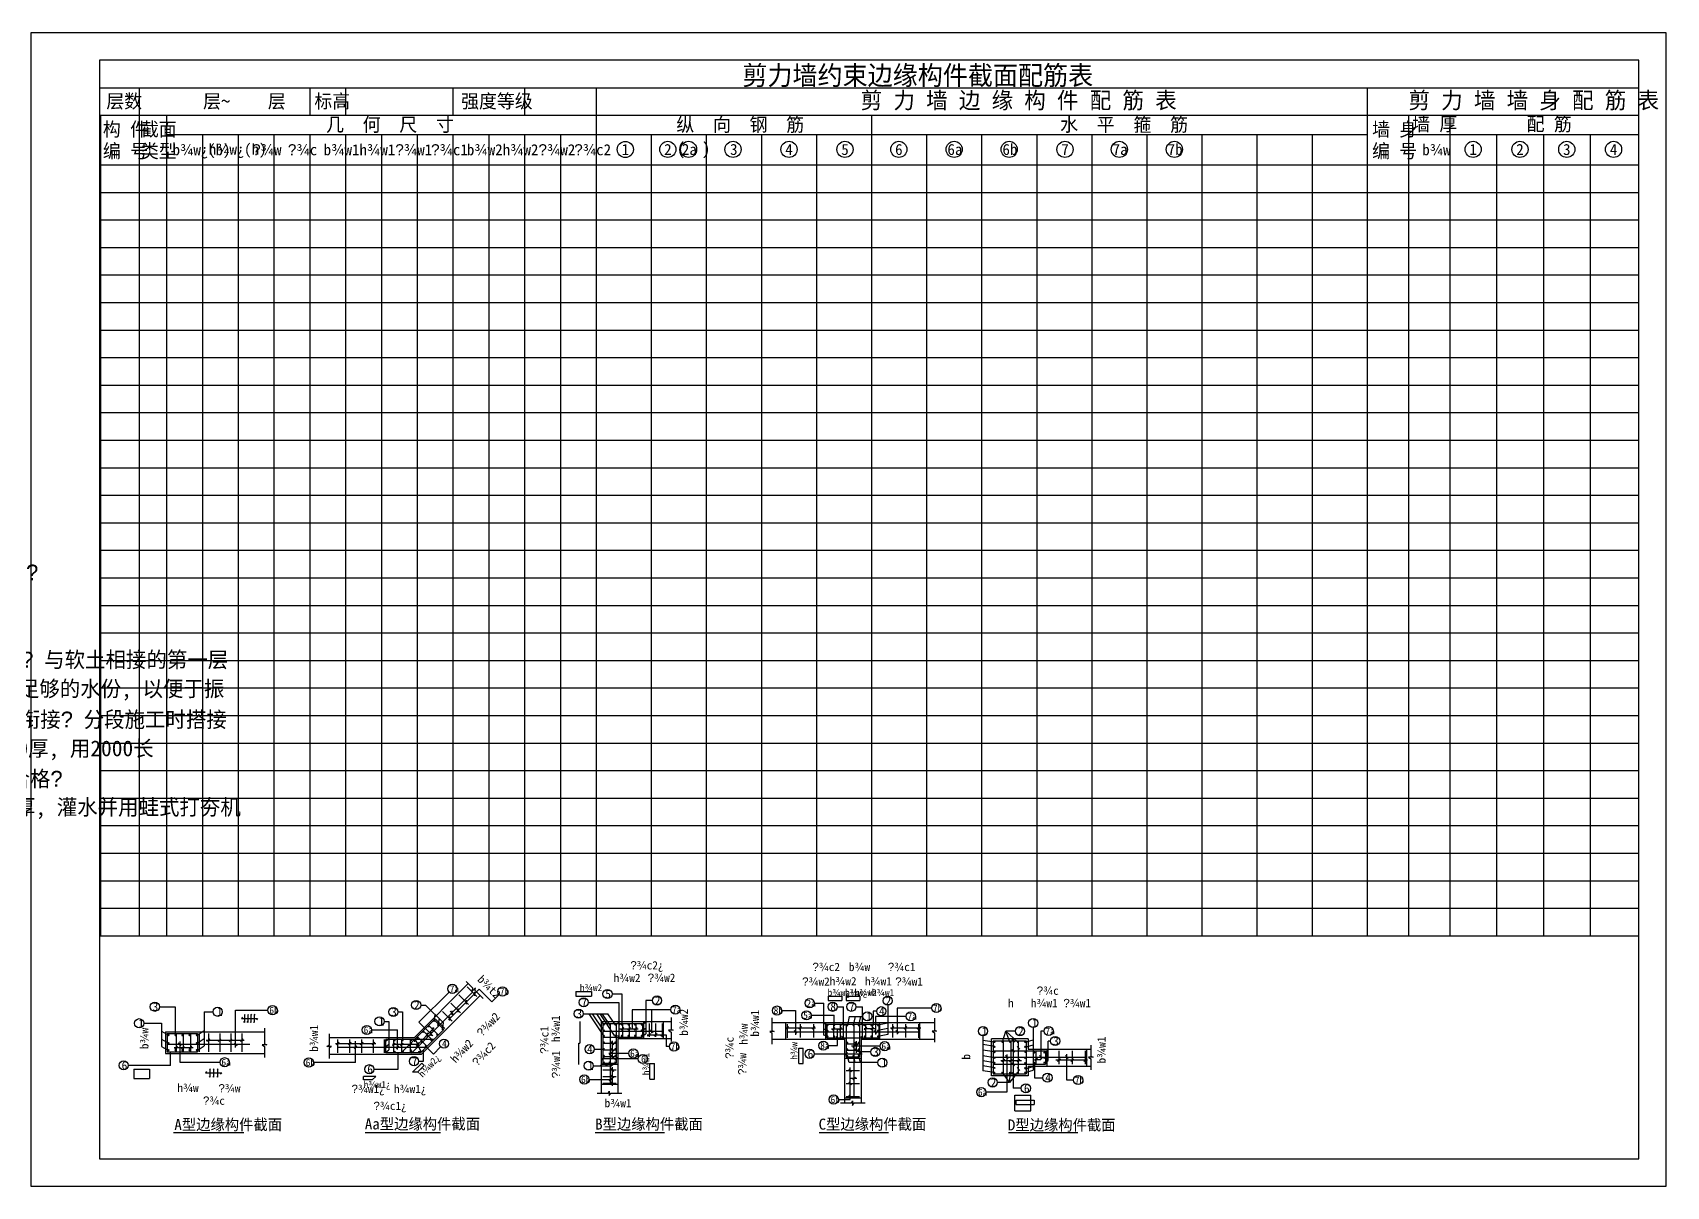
# Model space of a CAD drawing. Header units: metres. Extents: x 4568 to 182545, y -86951 to 35529.
# Drawn here: x 91309 to 132840, y -25235 to 4095 of the extents above; entities that cross this region are included whole.
import ezdxf

# ---------------------------------------------------------------- set-up
doc = ezdxf.new("R2010")
doc.units = ezdxf.units.M
for name, color, linetype in [('PUB_TEXT', 7, 'Continuous'), ('TEXT', 7, 'Continuous'), ('TEXT1', 7, 'Continuous'), ('TK', 7, 'Continuous')]:
    doc.layers.add(name, color=color, linetype=linetype)
doc.dimstyles.get("Standard").update_dxf_attribs({"dimtxt": 2.5, "dimasz": 2.5, "dimexe": 1.25, "dimexo": 0.625, "dimtad": 1, "dimcen": 2.5, "dimazin": 3, "dimtfac": 1, "dimtmove": 0, "dimatfit": 3})

# ---------------------------------------------------------------- blocks, each defined once
blk = doc.blocks.new('WG')
at = {"layer": 'TEXT1', "color": 4}
for p, q in [((-41.39, 614.3), (-41.39, 555.76)), ((-41.39, 37.85), (-41.39, 96.39)), ((34.61, 614.3), (34.61, 37.85))]:
    blk.add_line(p, q, dxfattribs=at)
for centre, start, end in [((-3.39, 614.3), 0, 180), ((-3.39, 37.85), 180, 360)]:
    blk.add_arc(centre, 38, start, end, dxfattribs=at)
blk = doc.blocks.new('_CLOSEDFILLED')
at = {"color": 0, "linetype": 'BYBLOCK'}
blk.add_solid([(-1, 0), (0, 0), (-1, 0)], dxfattribs=at)
blk = doc.blocks.new('*D178')
for p, q in [((105221.12, -21047.98), (105221.12, -21591.93)), ((105191.02, -22135.89), (105191.02, -21591.93)), ((105191.27, -21591.93), (105205.07, -21591.93)), ((105207.07, -21591.93), (105220.87, -21591.93))]:
    blk.add_line(p, q)
at = {"layer": 'Defpoints'}
for p in [(105221.12, -21047.98), (105191.02, -21591.93), (105191.02, -22135.89)]:
    blk.add_point(p, dxfattribs=at)
at = {"xscale": 0.25, "yscale": 0.25, "rotation": 180}
blk.add_blockref('_CLOSEDFILLED', (105191.02, -21591.93), dxfattribs=at)
at = {"xscale": 0.25, "yscale": 0.25}
blk.add_blockref('_CLOSEDFILLED', (105221.12, -21591.93), dxfattribs=at)

msp = doc.modelspace()

# ---------------------------------------------------------------- linework, layer by layer
for p, q in [((94013.66, 2694.59), (94013.66, -18865.39)), ((98353.66, 2694.59), (98353.66, 1994.59)), ((99263.66, 2694.59), (99263.66, 1994.59)), ((101993.66, 2694.59), (101993.66, 1994.59)), ((103813.66, 2694.59), (103813.66, 1994.59)), ((93033.66, 1994.59), (132140.37, 1994.59)), ((93033.66, 1994.59), (93033.66, -18865.39)), ((94713.66, 1994.59), (94713.66, -18865.39)), ((112633.66, 1994.59), (112633.66, -18865.39)), ((126283.66, 1994.59), (126283.66, -18865.39)), ((127333.66, 1994.59), (127333.66, -18865.39)), ((94713.66, 1504.61), (125233.66, 1504.61)), ((95623.66, 1504.61), (95623.66, -18865.39)), ((96533.66, 1504.61), (96533.66, -18865.39)), ((97443.66, 1504.61), (97443.66, -18865.39)), ((99263.66, 1504.61), (99263.66, -18865.39)), ((100173.66, 1504.61), (100173.66, -18865.39)), ((101083.66, 1504.61), (101083.66, -18865.39)), ((101993.66, 1504.61), (101993.66, -9310.39)), ((102903.66, 1504.61), (102903.66, -18865.39)), ((103813.66, 1504.61), (103813.66, -18865.39)), ((104723.66, 1504.61), (104723.66, -18865.39)), ((107033.66, 1504.61), (107033.66, -18865.39)), ((108433.66, 1504.61), (108433.66, -18865.39)), ((109833.66, 1504.61), (109833.66, -18865.39)), ((111233.66, 1504.61), (111233.66, -18865.39)), ((114033.66, 1504.61), (114033.66, -18865.39)), ((115433.66, 1504.61), (115433.66, -18865.39)), ((116833.66, 1504.61), (116833.66, -18865.39)), ((118233.66, 1504.61), (118233.66, -18865.39)), ((119633.66, 1504.61), (119633.66, -18865.39)), ((121033.66, 1504.61), (121033.66, -18865.39)), ((122433.66, 1504.61), (122433.66, -18865.39)), ((123833.66, 1504.61), (123833.66, -18865.39)), ((126283.66, 1504.61), (132140.37, 1504.61)), ((128523.66, 1504.61), (128523.66, -18865.39)), ((129713.66, 1504.61), (129713.66, -18865.39)), ((130903.66, 1504.61), (130903.66, -18865.39)), ((93029.61, 734.61), (132140.37, 734.61)), ((93029.61, 34.61), (132140.37, 34.61)), ((93029.61, -665.39), (132140.37, -665.39)), ((93029.61, -1365.39), (132140.37, -1365.39)), ((93029.61, -2065.39), (132140.37, -2065.39)), ((93029.61, -2765.39), (132140.37, -2765.39)), ((93029.61, -3465.39), (132140.37, -3465.39)), ((93029.61, -4165.39), (132140.37, -4165.39)), ((93029.61, -4865.39), (132140.37, -4865.39)), ((93029.61, -5565.39), (132140.37, -5565.39)), ((93029.61, -6265.39), (132140.37, -6265.39)), ((93029.61, -6965.39), (132140.37, -6965.39)), ((93029.61, -7665.39), (132140.37, -7665.39)), ((93029.61, -8365.39), (132140.37, -8365.39)), ((93029.61, -9065.39), (132140.37, -9065.39)), ((93029.61, -9765.39), (132140.37, -9765.39)), ((93029.61, -10465.39), (132140.37, -10465.39)), ((93029.61, -11165.39), (132140.37, -11165.39)), ((93029.61, -11865.39), (132140.37, -11865.39)), ((93029.61, -12565.39), (132140.37, -12565.39)), ((93029.61, -13265.39), (132140.37, -13265.39)), ((93029.61, -13965.39), (132140.37, -13965.39)), ((93029.61, -14665.39), (132140.37, -14665.39)), ((93029.61, -15365.39), (132140.37, -15365.39)), ((93029.61, -16065.39), (132140.37, -16065.39)), ((93029.61, -16765.39), (132140.37, -16765.39)), ((93029.61, -17465.39), (132140.37, -17465.39)), ((93029.61, -18165.39), (132140.37, -18165.39)), ((101893.02, -20295.61), (101129.51, -21058.4)), ((102658.64, -20219.34), (101876.58, -20999.68)), ((102984.33, -20545.03), (102658.64, -20219.34)), ((106039.2, -20344.53), (106285.82, -20344.53)), ((106285.82, -20344.53), (106285.82, -21119.05)), ((94531.59, -20670.03), (94929.41, -20670.03)), ((94929.41, -20670.03), (94929.41, -21392.38)), ((96468.71, -21705.65), (96468.71, -20754.68)), ((96468.71, -20754.68), (97289.25, -20754.68)), ((101175.66, -20625.93), (101295.58, -20625.93)), ((101295.58, -20625.93), (101755.69, -21079.59)), ((103167.88, -20361.48), (102984.33, -20545.03)), ((105433, -20558.73), (106213.02, -20558.73)), ((106213.02, -20558.73), (106213.02, -21487.95)), ((106552.52, -20745.63), (106552.52, -21228.58)), ((107530.67, -20745.63), (106552.52, -20745.63)), ((106899.02, -20511.13), (106899.02, -21354.58)), ((107064.47, -20511.13), (106899.02, -20511.13)), ((107050.22, -21343.05), (107050.22, -20745.63)), ((111181.02, -20579.14), (111426.19, -20579.14)), ((111426.19, -21389.4), (111426.19, -20579.14)), ((111761.49, -20670.14), (111925.99, -20670.14)), ((111925.99, -21484.6), (111925.99, -20670.14)), ((112236.79, -20670.14), (112401.29, -20670.14)), ((112401.29, -21484.6), (112401.29, -20670.14)), ((113046.45, -20632.1), (113046.45, -21376.8)), ((113283.94, -20702.34), (113283.94, -21363.35)), ((114163.19, -20702.34), (113283.94, -20702.34)), ((94131.89, -21089.33), (94584.31, -21089.33)), ((94584.31, -21089.33), (94584.31, -21681.48)), ((95669.31, -20797.43), (95669.31, -21662.58)), ((95669.31, -20797.43), (95895.52, -20797.43)), ((100241.86, -21041.73), (100361.78, -21041.73)), ((100361.78, -21041.73), (100361.78, -21765.48)), ((100593.96, -20802.33), (100713.88, -20802.33)), ((100713.88, -20802.33), (100713.88, -21526.08)), ((101129.51, -21058.4), (101482.49, -21411.72)), ((101515.38, -21025.58), (101543.92, -20870.79)), ((101785.96, -21221.03), (101540.48, -20975.55)), ((101618.98, -21126.38), (101647.31, -20972.73)), ((101725.38, -21243.98), (101755.69, -21079.59)), ((101921.38, -20784.78), (102006.48, -20870.06)), ((105306.3, -20846.43), (105934.31, -20846.43)), ((105828.02, -21407.45), (105454.75, -20846.43)), ((105823.82, -21266.05), (105544.63, -20846.43)), ((105828.02, -21120.45), (105647.31, -20846.43)), ((106102.42, -21403.25), (105731.94, -20846.43)), ((105969.42, -21116.25), (105789.9, -20846.43)), ((106115.02, -21120.45), (105934.31, -20846.43)), ((106796.12, -21122.18), (106899.02, -21062.68)), ((106833.22, -21048.73), (106833.22, -21476.8)), ((107349.15, -21476.8), (107349.15, -21048.73)), ((110346.57, -20767.15), (110699.59, -20767.15)), ((110451.79, -21495.52), (110451.79, -21067.45)), ((110699.59, -20767.15), (110699.59, -21380.3)), ((111098.42, -20887.84), (111681.89, -20887.84)), ((111519.99, -21130.4), (111426.19, -21095.4)), ((111475.19, -21495.52), (111475.19, -21067.45)), ((111681.89, -21135.85), (111681.89, -20887.84)), ((112067.39, -20913.74), (112021.89, -21136)), ((112067.39, -20913.74), (112412.49, -20913.74)), ((112216.49, -20913.74), (112170.99, -21136)), ((112352.99, -20913.74), (112307.49, -21136)), ((112628.09, -21138.1), (112679.89, -21138.1)), ((112766.69, -20784.24), (112679.89, -20784.24)), ((112679.89, -20784.24), (112679.89, -21138.1)), ((112731.89, -20913.74), (112731.89, -21375.25)), ((113515.69, -20913.74), (112731.89, -20913.74)), ((113046.45, -21087.7), (112794.69, -21133.9)), ((112846.49, -21495.52), (112846.49, -21067.45)), ((113861.49, -21495.52), (113861.49, -21067.45)), ((94584.31, -21292.28), (94765.61, -21390.28)), ((94584.31, -21495.28), (94765.61, -21593.28)), ((95046.65, -21555.15), (95046.65, -22077.68)), ((95488.01, -21390.28), (95669.31, -21273.38)), ((95488.01, -21593.28), (95669.31, -21476.38)), ((95543.33, -21350.7), (95543.33, -21815.81)), ((95719.48, -21521.06), (96688.28, -21521.06)), ((99516.18, -22088.18), (99516.18, -21546.38)), ((99919.86, -21260.13), (100586.48, -21260.13)), ((100251.07, -21840.79), (100251.07, -21500.33)), ((100308.58, -21523.28), (100361.78, -21477.78)), ((100586.48, -21754.28), (100586.48, -21260.13)), ((101055.23, -21671.93), (101518.88, -21208.28)), ((106049.22, -21977.25), (106049.22, -21533.08)), ((106239.62, -21228.58), (106702.32, -21228.58)), ((106796.12, -21273.38), (106899.02, -21213.88)), ((106796.12, -21414.08), (106899.02, -21354.58)), ((106933.32, -21386.78), (107417.02, -21386.78)), ((107417.02, -21386.78), (107417.02, -21681.53)), ((110436.59, -21205.15), (111206.59, -21205.15)), ((111519.99, -21275.3), (111426.19, -21240.3)), ((111519.99, -21424.4), (111426.19, -21389.4)), ((111618.19, -21233.15), (111894.69, -21233.15)), ((111766.39, -21657.26), (111766.39, -21233.15)), ((112246.09, -21546.75), (112246.09, -21844.25)), ((112446.99, -21225.45), (112731.89, -21225.45)), ((113046.45, -21224.2), (112794.69, -21270.4)), ((113046.45, -21376.8), (112794.69, -21423)), ((113116.89, -21205.15), (113886.89, -21205.15)), ((115466.63, -21407.54), (115466.63, -22296.78)), ((115762.03, -21568.08), (115466.63, -21528.88)), ((115960.13, -21563.88), (116049.73, -21290.88)), ((116290.77, -21290.88), (116049.73, -21290.88)), ((116148.43, -21563.88), (116049.73, -21290.88)), ((116347.93, -21561.78), (116049.73, -21290.88)), ((116238.03, -21496.68), (116238.03, -22742.68)), ((116540.43, -21568.78), (116743.43, -21508.58)), ((116743.43, -21199.64), (116743.43, -22284.88)), ((117022.27, -21287.38), (116938.03, -21287.38)), ((116938.03, -21287.38), (116938.03, -22013.28)), ((117186.07, -21540.78), (117128.43, -21540.78)), ((117128.43, -22034.28), (117128.43, -21540.78)), ((94584.31, -21681.48), (94765.61, -21779.48)), ((94811.81, -22160.98), (94811.81, -21815.81)), ((94904.21, -21705.16), (95387.91, -21705.16)), ((95488.01, -21779.48), (95669.31, -21662.58)), ((99007.98, -21605.18), (100033.48, -21605.18)), ((100308.58, -21667.48), (100361.78, -21621.98)), ((100308.58, -21810.98), (100361.78, -21765.48)), ((101124.78, -21631.14), (100452.52, -21631.14)), ((100603.3, -22258.33), (100603.3, -21840.79)), ((101240.98, -22054.63), (101240.98, -21765.45)), ((101495.43, -21872.23), (101308.33, -21685.13)), ((101678.98, -21688.68), (101495.43, -21872.23)), ((105584.2, -21747.33), (105830.82, -21747.33)), ((106704.67, -21996.53), (105776.22, -21996.53)), ((106464.57, -21857.23), (105955.42, -21857.23)), ((107494.97, -21681.53), (107417.02, -21681.53)), ((111179.55, -21867.26), (112392.39, -21867.26)), ((111526.05, -21657.26), (111766.39, -21657.26)), ((111947.23, -21975.3), (112375.29, -21975.3)), ((112068.79, -22091.26), (112025.39, -21925.6)), ((112853.72, -21672.66), (112124.09, -21672.66)), ((112219.99, -22091.26), (112176.59, -21925.6)), ((112306.09, -21818.26), (112306.09, -21754.8)), ((112613.62, -21818.26), (112306.09, -21818.26)), ((112352.29, -22091.26), (112308.89, -21925.6)), ((115762.03, -21680.78), (115466.63, -21632.48)), ((115762.03, -21820.08), (115466.63, -21771.78)), ((115762.03, -21969.18), (115466.63, -21920.88)), ((116071.43, -21880.28), (116071.43, -22841.38)), ((116540.43, -21694.08), (116743.43, -21633.88)), ((117026.93, -21827.08), (117128.43, -21769.68)), ((117093.43, -21750.13), (117093.43, -22178.2)), ((117597.43, -22534.08), (117597.43, -21871.88)), ((118102.83, -21750.13), (118102.83, -22178.2)), ((94811.81, -22160.98), (93739.41, -22160.98)), ((95046.65, -22077.68), (96071.11, -22077.68)), ((99516.18, -22088.18), (98446.58, -22088.18)), ((99984.96, -22258.33), (100603.3, -22258.33)), ((101121.06, -22054.63), (101240.98, -22054.63)), ((105560.4, -22169.43), (106015.62, -22169.43)), ((105732.82, -22169.43), (105832.92, -22084.68)), ((106187.02, -22135.89), (105758.96, -22135.89)), ((105873.52, -22169.43), (105973.62, -22084.68)), ((106015.62, -22169.43), (106115.72, -22084.68)), ((106049.22, -22680.43), (106049.22, -22209.98)), ((112793.52, -22091.26), (112068.79, -22091.26)), ((112091.39, -23028.92), (112091.39, -22214.55)), ((115762.03, -22093.08), (115466.63, -22044.78)), ((115762.03, -22221.88), (115466.63, -22173.58)), ((115762.03, -22345.08), (115466.63, -22296.78)), ((115920.93, -22038.48), (116445.23, -22038.48)), ((115958.73, -22349.98), (116141.43, -22594.28)), ((116345.13, -22339.48), (116141.43, -22594.28)), ((116147.73, -22349.98), (116141.43, -22594.28)), ((116540.43, -22244.98), (116743.43, -22184.78)), ((116540.43, -22345.08), (116743.43, -22284.88)), ((116779.83, -22013.28), (116938.03, -22013.28)), ((116781.23, -22102.18), (116781.23, -22473.88)), ((117026.93, -22091.68), (117128.43, -22034.28)), ((118122.43, -22025.88), (117323.03, -22025.88)), ((105450.5, -22518.03), (106049.22, -22518.03)), ((106187.02, -22648.99), (105758.96, -22648.99)), ((112261.99, -22495.16), (112091.39, -22495.16)), ((116071.43, -22841.38), (115540.83, -22841.38)), ((116141.43, -22594.28), (115832.5, -22594.28)), ((116441.97, -22742.68), (116238.03, -22742.68)), ((116781.23, -22473.88), (116990.53, -22473.88)), ((117769.87, -22534.08), (117597.43, -22534.08)), ((111790.19, -23028.92), (112091.39, -23028.92)), ((111947.23, -22987.5), (112375.29, -22987.5))]:
    msp.add_line(p, q)
for points in [[(93033.66, 2694.59), (132140.37, 2694.59)], [(105633.66, 2694.59), (105633.66, -18865.39)], [(125233.66, 2694.59), (125233.66, -18865.39)], [(93010.37, 1994.59), (93010.37, -9310.39)], [(98353.66, 1504.61), (98353.66, -18865.39)], [(101993.66, 1504.61), (101993.66, -18865.39)], [(93029.61, -18865.39), (132140.37, -18865.39)], [(102536.82, -20291.39), (102536.82, -20390.38)], [(102116.36, -20710.93), (102116.36, -20809.92)], [(102326.59, -20501.16), (102326.59, -20600.15)], [(101906.13, -20920.7), (101906.13, -21019.69)], [(101962.2, -20776.19), (101962.2, -20875.18)], [(106178.02, -21057.19), (106248.02, -21127.19)], [(110451.81, -21240.15), (110521.81, -21170.15)], [(110787.81, -21240.15), (110857.81, -21170.15)], [(111125.91, -21240.15), (111195.91, -21170.15)], [(111890.99, -21075.9), (111960.99, -21145.9)], [(112366.29, -21075.9), (112436.29, -21145.9)], [(113132.11, -21240.15), (113202.11, -21170.15)], [(113460.41, -21240.15), (113530.41, -21170.15)], [(113792.91, -21240.15), (113862.91, -21170.15)], [(95010.95, -21589.08), (95080.95, -21659.08)], [(95809.33, -21486.06), (95739.33, -21556.06)], [(96093.53, -21486.06), (96023.53, -21556.06)], [(96374.93, -21486.06), (96304.93, -21556.06)], [(96439.65, -21592.58), (96509.65, -21662.58)], [(96658.43, -21486.06), (96588.43, -21556.06)], [(99101.67, -21570.18), (99031.67, -21640.18)], [(99404.77, -21570.18), (99334.77, -21640.18)], [(99707.87, -21570.18), (99637.87, -21640.18)], [(100010.97, -21570.18), (99940.97, -21640.18)], [(100525.47, -21596.14), (100455.47, -21666.14)], [(100729.87, -21596.14), (100659.87, -21666.14)], [(100948.27, -21596.14), (100878.27, -21666.14)], [(101106.73, -21582.82), (101085.3, -21679.47)], [(101192.1, -21485.56), (101192.1, -21584.56)], [(101340.5, -21337.16), (101340.5, -21436.16)], [(101429.35, -21309.03), (101429.35, -21408.02)], [(101479.8, -21197.86), (101479.8, -21296.86)], [(106014.22, -21563.99), (106084.22, -21633.99)], [(106178.02, -21404.39), (106248.02, -21474.39)], [(106266.25, -21263.58), (106336.25, -21193.58)], [(106434.95, -21263.58), (106504.95, -21193.58)], [(106604.35, -21263.58), (106674.35, -21193.58)], [(106942.45, -21421.78), (107012.45, -21351.78)], [(107015.22, -21258.68), (107085.22, -21328.68)], [(107111.15, -21421.78), (107181.15, -21351.78)], [(107279.15, -21421.78), (107349.15, -21351.78)], [(110664.59, -21271.72), (110734.59, -21341.72)], [(111631.31, -21268.15), (111701.31, -21198.15)], [(111731.39, -21423.1), (111801.39, -21493.1)], [(111799.31, -21268.15), (111869.31, -21198.15)], [(111890.99, -21423.1), (111960.99, -21493.1)], [(112211.09, -21574.3), (112281.09, -21644.3)], [(112366.29, -21423.1), (112436.29, -21493.1)], [(112446.11, -21260.45), (112516.11, -21190.45)], [(112616.91, -21260.45), (112686.91, -21190.45)], [(112696.89, -21272.5), (112766.89, -21342.5)], [(113248.94, -21272.5), (113318.94, -21342.5)], [(116203.03, -21502.6), (116273.03, -21572.6)], [(94991.03, -21670.16), (94921.03, -21740.16)], [(95163.23, -21670.16), (95093.23, -21740.16)], [(95353.63, -21670.16), (95283.63, -21740.16)], [(99551.18, -21659.78), (99481.18, -21729.78)], [(100621.48, -21659.78), (100551.48, -21729.78)], [(105768.11, -22031.53), (105838.11, -21961.53)], [(105961.72, -21892.23), (106031.72, -21822.23)], [(106014.22, -21731.99), (106084.22, -21801.99)], [(106014.22, -21899.99), (106084.22, -21969.99)], [(106108.57, -22031.53), (106178.57, -21961.53)], [(111956.38, -21902.26), (112026.38, -21832.26)], [(112161.19, -21707.66), (112231.19, -21637.66)], [(112211.09, -21741.6), (112281.09, -21811.6)], [(112296.84, -21902.26), (112366.84, -21832.26)], [(115949.37, -22070.96), (116019.37, -22000.96)], [(116036.43, -21912.48), (116106.43, -21982.48)], [(116141.87, -22070.96), (116211.87, -22000.96)], [(116203.03, -21756), (116273.03, -21826)], [(116332.97, -22070.96), (116402.97, -22000.96)], [(116334.55, -21678.6), (116404.55, -21748.6)], [(116783.07, -22045.76), (116853.07, -21975.76)], [(116903.03, -21912.48), (116973.03, -21982.48)], [(117364.77, -22062.85), (117434.77, -21992.85)], [(117562.43, -21912.48), (117632.43, -21982.48)], [(117700.77, -22062.85), (117770.77, -21992.85)], [(118032.29, -22062.85), (118102.29, -21992.85)], [(106014.22, -22242.99), (106084.22, -22312.99)], [(106014.22, -22410.21), (106084.22, -22480.21)], [(112056.39, -22252.6), (112126.39, -22322.6)], [(116203.03, -22098.61), (116273.03, -22168.61)], [(116203.03, -22338.4), (116273.03, -22408.4)], [(116334.55, -22217.6), (116404.55, -22287.6)], [(105961.72, -22553.03), (106031.72, -22483.03)], [(106014.22, -22578.99), (106084.22, -22648.99)], [(112056.39, -22586.74), (112126.39, -22656.74)], [(112161.19, -22530.16), (112231.19, -22460.16)], [(112056.39, -22920.4), (112126.39, -22990.4)]]:
    msp.add_lwpolyline(points)
for points in [[(101383.08, -21180.64, -1), (101369.22, -21166.78, -1)], [(101524.15, -21039.58, -1), (101510.29, -21025.72, -1)], [(101626.83, -21142.83, -1), (101612.97, -21128.97, -1)], [(105832.07, -21110.9, 1), (105832.07, -21130.5, 1)], [(105974.87, -21110.9, 1), (105974.87, -21130.5, 1)], [(106114.87, -21110.9, 1), (106114.87, -21130.5, 1)], [(106282.87, -21110.9, 1), (106282.87, -21130.5, 1)], [(106450.87, -21110.9, 1), (106450.87, -21130.5, 1)], [(106618.87, -21110.9, 1), (106618.87, -21130.5, 1)], [(106786.87, -21110.9, 1), (106786.87, -21130.5, 1)], [(111519.84, -21126.12, 1), (111519.84, -21145.72, 1)], [(111687.84, -21126.12, 1), (111687.84, -21145.72, 1)], [(111855.84, -21126.12, 1), (111855.84, -21145.72, 1)], [(112023.84, -21126.12, 1), (112023.84, -21145.72, 1)], [(112170.84, -21126.12, 1), (112170.84, -21145.72, 1)], [(112303.84, -21126.12, 1), (112303.84, -21145.72, 1)], [(112458.54, -21126.12, 1), (112458.54, -21145.72, 1)], [(112626.54, -21126.12, 1), (112626.54, -21145.72, 1)], [(112794.54, -21126.12, 1), (112794.54, -21145.72, 1)], [(94766.16, -21383.9, 1), (94766.16, -21403.5, 1)], [(94766.16, -21584.7, 1), (94766.16, -21604.3, 1)], [(94934.86, -21383.9, 1), (94934.86, -21403.5, 1)], [(95107.06, -21383.9, 1), (95107.06, -21403.5, 1)], [(95291.16, -21383.9, 1), (95291.16, -21403.5, 1)], [(95478.76, -21383.9, 1), (95478.76, -21403.5, 1)], [(95478.76, -21584.7, 1), (95478.76, -21604.3, 1)], [(100316.36, -21529.03, -1), (100296.76, -21529.03, -1)], [(100520.76, -21529.03, -1), (100501.16, -21529.03, -1)], [(100725.16, -21529.03, -1), (100705.56, -21529.03, -1)], [(100941.46, -21523.43, -1), (100921.86, -21523.43, -1)], [(101034.35, -21535.67, -1), (101020.49, -21521.82, -1)], [(101093.67, -21467.26, -1), (101079.81, -21453.4, -1)], [(101241.09, -21317.88, -1), (101227.23, -21304.02, -1)], [(101455.29, -21530.68, -1), (101441.43, -21516.82, -1)], [(101596.58, -21392.88, -1), (101582.72, -21379.02, -1)], [(101738.39, -21251.2, -1), (101724.54, -21237.34, -1)], [(105832.07, -21260.7, 1), (105832.07, -21280.3, 1)], [(105832.07, -21401.4, 1), (105832.07, -21421, 1)], [(105832.07, -21569.4, 1), (105832.07, -21589, 1)], [(106114.87, -21401.4, 1), (106114.87, -21421, 1)], [(106114.87, -21569.4, 1), (106114.87, -21589, 1)], [(106282.87, -21401.4, 1), (106282.87, -21421, 1)], [(106450.87, -21401.4, 1), (106450.87, -21421, 1)], [(106618.87, -21401.4, 1), (106618.87, -21421, 1)], [(106786.87, -21401.4, 1), (106786.87, -21421, 1)], [(106787.57, -21259.3, 1), (106787.57, -21278.9, 1)], [(111519.84, -21271.02, 1), (111519.84, -21290.62, 1)], [(111519.84, -21415.22, 1), (111519.84, -21434.82, 1)], [(111687.84, -21415.22, 1), (111687.84, -21434.82, 1)], [(111855.84, -21415.22, 1), (111855.84, -21434.82, 1)], [(112023.84, -21579.02, 1), (112023.84, -21598.62, 1)], [(112303.84, -21579.02, 1), (112303.84, -21598.62, 1)], [(112458.54, -21415.22, 1), (112458.54, -21434.82, 1)], [(112626.54, -21415.22, 1), (112626.54, -21434.82, 1)], [(112794.54, -21271.02, 1), (112794.54, -21290.62, 1)], [(112794.54, -21415.22, 1), (112794.54, -21434.82, 1)], [(115764.69, -21556.8, 1), (115764.69, -21576.4, 1)], [(115959.29, -21556.8, 1), (115959.29, -21576.4, 1)], [(116153.89, -21556.8, 1), (116153.89, -21576.4, 1)], [(116348.49, -21556.8, 1), (116348.49, -21576.4, 1)], [(116537.49, -21557.5, 1), (116537.49, -21577.1, 1)], [(94766.16, -21765.4, 1), (94766.16, -21785, 1)], [(94934.86, -21765.4, 1), (94934.86, -21785, 1)], [(95107.06, -21765.4, 1), (95107.06, -21785, 1)], [(95291.16, -21765.4, 1), (95291.16, -21785, 1)], [(95478.76, -21765.4, 1), (95478.76, -21785, 1)], [(100316.36, -21669.38, -1), (100296.76, -21669.38, -1)], [(100317.76, -21811.13, -1), (100298.16, -21811.13, -1)], [(100522.16, -21811.13, -1), (100502.56, -21811.13, -1)], [(100726.56, -21811.13, -1), (100706.96, -21811.13, -1)], [(100944.96, -21815.33, -1), (100925.36, -21815.33, -1)], [(101159.78, -21819.88, -1), (101145.92, -21806.02, -1)], [(101309.1, -21669.38, -1), (101289.5, -21669.38, -1)], [(105832.07, -21737.4, 1), (105832.07, -21757, 1)], [(105832.07, -21905.4, 1), (105832.07, -21925, 1)], [(106114.87, -21737.4, 1), (106114.87, -21757, 1)], [(106114.87, -21905.4, 1), (106114.87, -21925, 1)], [(112023.84, -21747.02, 1), (112023.84, -21766.62, 1)], [(112023.84, -21915.02, 1), (112023.84, -21934.62, 1)], [(112169.44, -21915.02, 1), (112169.44, -21934.62, 1)], [(112303.84, -21747.02, 1), (112303.84, -21766.62, 1)], [(112303.84, -21915.02, 1), (112303.84, -21934.62, 1)], [(115764.69, -21681.4, 1), (115764.69, -21701, 1)], [(115764.69, -21962.8, 1), (115764.69, -21982.4, 1)], [(115766.09, -21815.1, 1), (115766.09, -21834.7, 1)], [(116537.49, -21680, 1), (116537.49, -21699.6, 1)], [(116537.49, -21958.6, 1), (116537.49, -21978.2, 1)], [(116540.99, -21806.7, 1), (116540.99, -21826.3, 1)], [(116780.39, -21824.2, 1), (116780.39, -21843.8, 1)], [(117024.69, -21958.6, 1), (117024.69, -21978.2, 1)], [(117026.09, -21824.2, 1), (117026.09, -21843.8, 1)], [(105832.07, -22073.4, 1), (105832.07, -22093, 1)], [(105974.87, -22073.4, 1), (105974.87, -22093, 1)], [(106114.87, -22073.4, 1), (106114.87, -22093, 1)], [(115762.59, -22335.2, 1), (115762.59, -22354.8, 1)], [(115764.69, -22216.9, 1), (115764.69, -22236.5, 1)], [(115766.09, -22083.2, 1), (115766.09, -22102.8, 1)], [(115957.19, -22335.2, 1), (115957.19, -22354.8, 1)], [(116151.79, -22335.2, 1), (116151.79, -22354.8, 1)], [(116346.39, -22335.2, 1), (116346.39, -22354.8, 1)], [(116535.39, -22096.5, 1), (116535.39, -22116.1, 1)], [(116537.49, -22219.7, 1), (116537.49, -22239.3, 1)], [(116537.49, -22335.2, 1), (116537.49, -22354.8, 1)], [(116780.39, -22083.2, 1), (116780.39, -22102.8, 1)], [(117026.09, -22083.2, 1), (117026.09, -22102.8, 1)]]:
    msp.add_lwpolyline(points, format="xyb", close=True)
for centre, radius in [((106374.69, 1125.27), 205.33), ((107455.54, 1126.93), 205.33), ((107983.58, 1126.93), 205.33), ((109112.89, 1126.93), 205.33), ((110536.77, 1126.93), 205.33), ((111959.02, 1126.93), 205.33), ((113328.47, 1126.93), 205.33), ((114735.24, 1126.93), 205.33), ((116133.8, 1126.93), 205.33), ((117552.95, 1126.93), 205.33), ((118935.24, 1126.93), 205.33), ((120333.8, 1126.93), 205.33), ((127929.15, 1126.93), 205.33), ((129119.15, 1126.93), 205.33), ((130309.15, 1126.93), 205.33), ((131499.15, 1126.93), 205.33), ((101977.39, -20215.03), 116.67), ((103252.25, -20280.91), 116.67), ((105922.53, -20344.53), 116.67), ((94414.92, -20670.03), 116.67), ((96012.19, -20797.43), 116.67), ((97405.91, -20757.48), 116.67), ((100477.29, -20802.33), 116.67), ((101058.99, -20625.93), 116.67), ((105189.63, -20846.43), 116.67), ((105316.33, -20558.73), 116.67), ((107181.13, -20511.13), 116.67), ((107647.33, -20745.63), 116.67), ((110229.9, -20767.15), 116.67), ((111064.35, -20579.14), 116.67), ((111644.82, -20670.14), 116.67), ((112120.12, -20670.14), 116.67), ((112883.35, -20784.24), 116.67), ((113046.45, -20515.44), 116.67), ((114279.85, -20702.34), 116.67), ((94015.22, -21089.33), 116.67), ((99803.19, -21260.13), 116.67), ((100125.19, -21041.73), 116.67), ((110981.75, -20887.84), 116.67), ((112529.15, -20913.74), 116.67), ((113632.35, -20913.74), 116.67), ((115466.63, -21290.88), 116.67), ((116407.43, -21290.88), 116.67), ((116743.43, -21082.98), 116.67), ((117138.93, -21287.38), 116.67), ((101764.59, -21609.43), 116.67), ((107611.63, -21681.53), 116.67), ((111409.39, -21657.6), 116.67), ((112970.39, -21672.66), 116.67), ((117302.73, -21540.78), 116.67), ((96187.78, -22080.48), 116.67), ((98329.92, -22088.18), 116.67), ((101004.39, -22054.63), 116.67), ((105467.53, -21747.33), 116.67), ((106581.23, -21857.23), 116.67), ((106821.33, -21996.53), 116.67), ((111062.89, -21867.26), 116.67), ((112730.29, -21818.26), 116.67), ((112910.19, -22091.26), 116.67), ((93622.74, -22160.98), 116.67), ((99868.29, -22258.33), 116.67), ((105333.83, -22518.03), 116.67), ((105443.73, -22169.43), 116.67), ((117107.2, -22473.88), 116.67), ((117886.53, -22534.08), 116.67), ((115424.17, -22841.38), 116.67), ((115715.83, -22594.28), 116.67), ((116558.63, -22742.68), 116.67), ((111673.53, -23029.26), 116.67)]:
    msp.add_circle(centre, radius)
at = {"layer": 'TEXT'}
for p, q in [((101005.13, -21457.3), (102383.54, -20080.29)), ((101182.86, -21884.94), (102686.22, -20382.97)), ((105758.96, -21048.73), (105758.96, -22867.01)), ((105758.96, -21048.73), (107539.64, -21048.73)), ((110101.27, -21067.45), (114236.11, -21067.45)), ((94681.56, -21309.83), (97204.21, -21309.83)), ((94681.56, -21309.83), (94681.56, -21860.4)), ((101008.86, -21456.88), (98852.85, -21456.88)), ((106187.02, -21476.8), (107539.64, -21476.8)), ((106187.02, -21476.8), (106187.02, -22867.01)), ((110101.27, -21495.52), (111947.23, -21495.52)), ((111947.23, -21495.52), (111947.23, -23116.02)), ((112375.29, -21495.52), (114236.11, -21495.52)), ((112375.29, -21495.52), (112375.29, -23116.02)), ((116612.66, -21484.14), (115683.69, -21484.14)), ((115683.69, -22424.94), (115683.69, -21484.14)), ((116612.66, -21484.14), (116612.66, -21750.13)), ((94681.56, -21860.4), (97204.21, -21860.4)), ((101182.86, -21884.94), (98852.85, -21884.94)), ((116612.66, -21750.13), (118211.14, -21750.13)), ((116612.66, -22424.94), (115683.69, -22424.94)), ((116612.66, -22178.1), (116612.66, -22424.94)), ((116612.66, -22178.2), (118211.14, -22178.2))]:
    msp.add_line(p, q, dxfattribs=at)
for points in [[(96678.01, -23872.85), (94891.36, -23872.85)], [(101674.98, -23872.85), (99763.03, -23872.85)], [(107372.92, -23872.85), (105607.27, -23872.85)], [(113065.28, -23872.85), (111305.23, -23872.85)], [(117878.83, -23872.85), (116115.28, -23872.85)]]:
    msp.add_lwpolyline(points, dxfattribs=at)
at = {"layer": 'TEXT1'}
for p, q in [((100954.21, -21833.67), (102491.91, -20295.97)), ((102499.78, -20196.53), (102329, -20025.75)), ((102601.42, -20405.49), (102355.98, -20160.05)), ((102567.59, -20189.82), (102485.87, -20271.54)), ((102485.87, -20271.54), (102499.78, -20196.53)), ((102547.52, -20244.27), (102567.59, -20189.82)), ((102760.78, -20457.53), (102547.52, -20244.27)), ((105119.21, -20286.07), (105514.36, -20286.07)), ((105119.21, -20286.07), (105119.21, -20397.52)), ((105514.36, -20286.07), (105514.36, -20397.52)), ((102181.42, -20825.49), (101935.98, -20580.05)), ((102391.42, -20615.49), (102145.98, -20370.05)), ((105119.21, -20397.52), (105514.36, -20397.52)), ((111534.97, -20403.48), (111534.97, -20514.94)), ((111534.97, -20403.48), (111880.42, -20403.48)), ((111534.97, -20514.94), (111880.42, -20514.94)), ((111880.42, -20403.48), (111880.42, -20514.94)), ((111993.47, -20403.48), (112338.92, -20403.48)), ((111993.47, -20403.48), (111993.47, -20514.94)), ((111993.47, -20514.94), (112338.92, -20514.94)), ((112338.92, -20403.48), (112338.92, -20514.94)), ((96644.88, -20934.25), (96616.18, -20967.15)), ((96616.18, -20967.15), (97028.48, -20967.15)), ((96690.38, -21074.25), (96671.48, -21056.05)), ((96690.38, -20864.25), (96690.38, -21074.25)), ((96709.98, -20885.95), (96690.38, -20864.25)), ((96774.38, -21074.25), (96755.48, -21056.05)), ((96774.38, -20864.25), (96774.38, -21074.25)), ((96793.98, -20885.95), (96774.38, -20864.25)), ((96858.38, -21074.25), (96839.48, -21056.05)), ((96858.38, -20864.25), (96858.38, -21074.25)), ((96877.98, -20885.95), (96858.38, -20864.25)), ((96942.38, -21074.25), (96923.48, -21056.05)), ((96942.38, -20864.25), (96942.38, -21074.25)), ((96961.98, -20885.95), (96942.38, -20864.25)), ((97028.48, -20967.15), (97000.48, -20998.65)), ((100674.55, -21840.79), (101516.84, -21000.91)), ((101619.61, -21387.17), (101374.17, -21141.73)), ((101761.45, -21245.51), (101516.84, -21000.91)), ((101971.42, -21035.49), (101725.98, -20790.05)), ((105803.11, -21092.19), (105803.11, -22102.99)), ((105803.11, -21092.19), (106808.75, -21092.19)), ((105996.72, -22613.99), (105996.72, -21092.19)), ((106143.57, -21092.19), (106143.57, -22102.99)), ((106303.35, -21094.5), (106303.35, -21437.11)), ((106472.05, -21094.5), (106472.05, -21437.11)), ((106641.45, -21094.5), (106641.45, -21437.11)), ((106808.75, -21094.5), (106808.75, -21439.39)), ((106977.45, -21094.5), (106977.45, -21437.11)), ((107145.45, -21094.5), (107145.45, -21437.11)), ((107314.15, -21092.19), (107314.15, -21439.39)), ((107539.64, -20943.29), (107539.64, -21244.89)), ((110101.27, -20949.85), (110101.27, -21270.42)), ((110486.81, -21110.9), (110486.81, -21458.1)), ((110822.81, -21113.22), (110822.81, -21455.83)), ((111160.91, -21113.22), (111160.91, -21455.83)), ((111499.01, -21110.9), (112817.11, -21110.9)), ((111499.01, -21110.9), (111499.01, -21458.1)), ((111666.31, -21113.22), (111666.31, -21455.83)), ((111834.31, -21113.22), (111834.31, -21455.83)), ((111991.38, -21110.9), (111991.38, -21946.7)), ((112196.19, -22955.4), (112196.19, -21139.32)), ((112331.84, -21110.9), (112331.84, -21946.7)), ((112481.11, -21113.22), (112481.11, -21455.83)), ((112651.91, -21113.22), (112651.91, -21455.83)), ((112817.11, -21110.9), (112817.11, -21458.1)), ((113167.11, -21113.22), (113167.11, -21455.83)), ((113495.41, -21113.22), (113495.41, -21455.83)), ((113827.91, -21110.9), (113827.91, -21458.1)), ((114236.11, -20962.01), (114236.11, -21263.61)), ((94723.63, -21350.7), (95502.73, -21350.7)), ((94723.63, -21350.7), (94723.63, -21815.81)), ((94956.03, -21350.7), (94956.03, -21815.81)), ((95132.43, -21350.7), (95132.43, -21815.81)), ((95322.83, -21350.7), (95322.83, -21815.81)), ((95502.73, -21350.7), (95502.73, -21815.81)), ((95782.73, -21350.7), (95782.73, -21815.81)), ((96062.73, -21350.7), (96062.73, -21815.81)), ((96342.73, -21350.7), (96342.73, -21815.81)), ((96622.73, -21350.7), (96622.73, -21815.81)), ((97204.21, -21210.47), (97204.21, -21612.58)), ((98852.85, -21637.09), (98852.85, -21356.9)), ((99066.67, -21840.79), (99066.67, -21500.33)), ((99369.77, -21840.79), (99369.77, -21500.33)), ((99672.87, -21840.79), (99672.87, -21500.33)), ((99975.97, -21840.79), (99975.97, -21500.33)), ((101506.02, -21500.33), (100286.07, -21500.33)), ((100286.07, -21840.79), (100286.07, -21500.33)), ((100490.47, -21840.79), (100490.47, -21500.33)), ((100694.87, -21840.79), (100694.87, -21500.33)), ((100913.27, -21840.79), (100913.27, -21500.33)), ((101331.78, -21674.74), (101086.78, -21429.74)), ((101165.56, -21840.79), (101761.45, -21245.51)), ((101477.41, -21523.57), (101235.15, -21281.3)), ((105803.11, -21293.68), (107314.15, -21293.68)), ((105803.11, -21439.39), (106808.75, -21439.39)), ((107476.76, -21269.2), (107539.64, -21312.41)), ((107592.34, -21269.2), (107476.76, -21269.2)), ((107539.64, -21244.89), (107592.34, -21269.2)), ((107539.64, -21312.41), (107539.64, -21553.92)), ((110163.49, -21299.12), (110047.91, -21299.12)), ((110047.91, -21299.12), (110101.27, -21335.79)), ((110101.27, -21270.42), (110163.49, -21299.12)), ((110101.27, -21335.79), (110101.27, -21624.71)), ((110486.81, -21307.5), (113827.91, -21307.5)), ((111499.01, -21458.1), (112817.11, -21458.1)), ((114288.81, -21287.92), (114173.23, -21287.92)), ((114173.23, -21287.92), (114236.11, -21331.12)), ((114236.11, -21263.61), (114288.81, -21287.92)), ((114236.11, -21331.12), (114236.11, -21572.64)), ((115730.56, -21537.6), (116562.86, -21537.6)), ((115730.56, -21537.6), (115730.56, -22373.4)), ((115981.86, -21537.6), (115981.86, -22373.4)), ((116174.36, -21537.6), (116174.36, -22373.4)), ((116365.46, -21537.6), (116365.46, -22373.4)), ((116562.86, -21537.6), (116562.86, -22373.4)), ((94723.63, -21622.57), (96825.19, -21622.57)), ((94723.63, -21815.81), (95502.73, -21815.81)), ((97258.02, -21637.4), (97142.44, -21637.4)), ((97142.44, -21637.4), (97204.21, -21679.85)), ((97204.21, -21612.58), (97258.02, -21637.4)), ((97204.21, -21679.85), (97204.21, -21959.19)), ((98791.08, -21679.53), (98852.85, -21637.09)), ((98906.66, -21679.53), (98791.08, -21679.53)), ((98852.85, -21704.35), (98906.66, -21679.53)), ((98853.55, -21983.12), (98852.85, -21704.35)), ((99066.67, -21694.78), (101311.72, -21694.78)), ((101165.56, -21840.79), (100286.07, -21840.79)), ((100916.59, -21796.05), (100945.57, -21767.08)), ((105801.27, -21598.99), (106143.57, -21598.99)), ((105801.27, -21766.99), (106143.57, -21766.99)), ((105801.27, -21934.99), (106143.57, -21934.99)), ((110783.28, -21719.16), (110894.73, -21719.16)), ((110783.28, -22114.31), (110783.28, -21719.16)), ((110894.73, -22114.31), (110894.73, -21719.16)), ((111989.54, -21609.3), (112331.84, -21609.3)), ((111989.54, -21776.6), (112331.84, -21776.6)), ((111991.38, -21946.7), (112331.84, -21946.7)), ((115730.56, -21791), (117061.26, -21791)), ((115730.56, -21947.48), (118069.26, -21947.48)), ((116815.56, -21791), (116815.56, -22133.61)), ((117061.26, -21791), (117061.26, -22133.61)), ((117397.26, -21791), (117397.26, -22133.61)), ((117733.26, -21791), (117733.26, -22133.61)), ((118069.26, -21791), (118069.26, -22133.61)), ((118149.37, -21955.2), (118211.14, -21997.65)), ((118264.94, -21955.2), (118149.37, -21955.2)), ((118211.14, -21650.77), (118211.14, -21930.38)), ((118211.14, -21930.38), (118264.94, -21955.2)), ((118211.14, -21997.65), (118211.14, -22276.99)), ((93882.5, -22257.27), (93882.5, -22489.82)), ((93882.5, -22257.27), (94277.65, -22257.27)), ((94277.65, -22257.27), (94277.65, -22489.82)), ((95729.98, -22320.25), (95701.28, -22353.15)), ((95701.28, -22353.15), (96113.58, -22353.15)), ((95830.78, -22271.95), (95811.18, -22250.25)), ((95811.18, -22250.25), (95811.18, -22460.25)), ((95905.68, -22250.25), (95905.68, -22460.25)), ((95925.28, -22271.95), (95905.68, -22250.25)), ((96005.78, -22250.25), (96005.78, -22460.25)), ((96025.38, -22271.95), (96005.78, -22250.25)), ((96113.58, -22353.15), (96085.58, -22384.65)), ((101199.07, -22104.97), (100966.8, -22337.24)), ((101090.34, -22337.24), (100966.8, -22337.24)), ((101260.84, -22166.74), (101090.34, -22337.24)), ((101260.84, -22166.74), (101199.07, -22104.97)), ((105801.27, -22270.99), (106143.57, -22270.99)), ((105803.11, -22102.99), (106143.57, -22102.99)), ((107001.53, -22510.3), (107001.53, -22115.15)), ((107001.53, -22115.15), (107112.98, -22115.15)), ((107112.98, -22510.3), (107112.98, -22115.15)), ((110783.28, -22114.31), (110894.73, -22114.31)), ((111989.54, -22287.6), (112331.84, -22287.6)), ((115730.56, -22133.61), (117061.26, -22133.61)), ((115730.56, -22373.4), (116562.86, -22373.4)), ((93882.5, -22489.82), (94277.65, -22489.82)), ((95811.18, -22460.25), (95792.28, -22442.05)), ((95905.68, -22460.25), (95886.78, -22442.05)), ((96005.78, -22460.25), (95986.88, -22442.05)), ((100030.68, -22442.1), (99718.02, -22442.1)), ((99718.02, -22529.74), (99718.02, -22442.1)), ((99943.04, -22529.74), (99718.02, -22529.74)), ((100030.68, -22442.1), (99943.04, -22529.74)), ((105801.27, -22438.99), (106143.57, -22438.99)), ((105801.27, -22613.99), (106143.57, -22613.99)), ((105939.55, -22867.01), (105964.37, -22813.2)), ((105964.37, -22813.2), (105964.37, -22928.78)), ((107001.53, -22510.3), (107112.98, -22510.3)), ((111989.54, -22620.8), (112331.84, -22620.8)), ((105660.78, -22867.01), (105939.55, -22867.01)), ((105964.37, -22928.78), (106006.81, -22867.01)), ((106006.81, -22867.01), (106287, -22867.01)), ((111849.04, -23116.02), (112127.81, -23116.02)), ((111991.38, -22955.4), (112331.84, -22955.4)), ((112127.81, -23116.02), (112152.63, -23062.22)), ((112152.63, -23062.22), (112152.63, -23177.79)), ((112152.63, -23177.79), (112195.08, -23116.02)), ((112195.08, -23116.02), (112475.26, -23116.02)), ((116281.82, -23312.19), (116281.82, -22917.04)), ((116281.82, -22917.04), (116681.68, -22917.04)), ((116301.32, -23047.57), (116301.32, -23159.02)), ((116301.32, -23047.57), (116772.07, -23047.57)), ((116301.32, -23159.02), (116772.07, -23159.02)), ((116681.68, -23312.19), (116681.68, -22917.04)), ((116772.07, -23047.57), (116772.07, -23159.02)), ((116281.82, -23312.19), (116681.68, -23312.19))]:
    msp.add_line(p, q, dxfattribs=at)
msp.add_arc((100935.4, -21814.86), 26.6, 135, 315, dxfattribs=at)
at = {"layer": 'TK'}
for points in [[(91260.37, -25235.4), (132840.37, -25235.4), (132840.37, 4094.6), (91260.37, 4094.6)], [(93010.37, -24535.4), (132140.37, -24535.4), (132140.37, 3394.6), (93010.37, 3394.6)]]:
    msp.add_lwpolyline(points, close=True, dxfattribs=at)

# ---------------------------------------------------------------- block references
at = {"layer": 'TEXT1', "xscale": 0.56, "yscale": 0.56, "zscale": 0.56, "rotation": 24}
msp.add_blockref('WG', (101166.09, -21836.15), dxfattribs=at)

# ---------------------------------------------------------------- texts
for s, height, p in [('层数', 350, (93180.82, 2178.38)), ('层~    层', 350, (95641.6, 2178.38)), ('标高', 350, (98468.67, 2178.38)), ('强度等级', 350, (102201.08, 2178.38)), ('剪 力 墙 边 缘 构 件 配 筋 表', 420, (112360.12, 2165.68)), ('剪 力 墙 墙 身 配 筋 表', 420, (126285.8, 2165.68)), ('构 件', 350, (93093.37, 1464.69)), ('截面', 350, (94059.74, 1464.69)), ('几  何  尺  寸', 350, (98766.89, 1583.91)), ('纵  向  钢  筋', 350, (107671.91, 1583.91)), ('水  平  箍  筋', 350, (117431.49, 1583.91)), ('墙 身', 350, (125360.02, 1464.69)), ('墙 厚', 350, (126377.78, 1599.57)), ('配 筋', 350, (129289.41, 1599.57)), ('编 号', 350, (93093.37, 910.84)), ('类型', 350, (94059.74, 910.84)), ('b%%190w%%191(b)', 280, (94865.58, 977.86)), ('h%%190w%%191(h)', 280, (95781.92, 989.4)), ('%%154%%190w', 280, (96886.27, 978.65)), ('%%154%%190c', 280, (97796.27, 978.65)), ('b%%190w1', 280, (98706.27, 978.65)), ('h%%190w1', 280, (99616.27, 978.65)), ('%%154%%190w1', 280, (100526.27, 978.65)), ('%%154%%190c1', 280, (101436.27, 978.65)), ('b%%190w2', 280, (102346.27, 978.65)), ('h%%190w2', 280, (103256.27, 978.65)), ('%%154%%190w2', 280, (104166.27, 978.65)), ('%%154%%190c2', 280, (105076.27, 978.65)), ('1', 280, (106280.85, 983.8)), ('2', 280, (107361.7, 985.46)), ('(  )', 315, (107681.15, 985.46)), ('2a', 280, (107812.91, 986.93)), ('3', 280, (109038.22, 986.93)), ('4', 280, (110442.93, 985.46)), ('5', 280, (111865.18, 985.46)), ('6', 280, (113234.63, 985.46)), ('6a', 280, (114564.57, 986.93)), ('6b', 280, (115963.13, 986.93)), ('7', 280, (117459.11, 985.46)), ('7a', 280, (118764.57, 986.93)), ('7b', 280, (120163.13, 986.93)), ('编 号', 350, (125360.02, 910.84)), ('b%%190w', 280, (126636.27, 978.65)), ('1', 280, (127835.32, 985.46)), ('2', 280, (129025.32, 985.46)), ('3', 280, (130215.32, 985.46)), ('4', 280, (131405.32, 985.46)), ('7a', 175, (101910.73, -20302.53)), ('7b', 175, (103185.58, -20368.41)), ('5', 210, (105866.53, -20449.53)), ('3', 210, (94358.92, -20775.03)), ('1', 210, (95992.19, -20902.43)), ('6b', 175, (97325.91, -20844.58)), ('3', 210, (100421.29, -20907.33)), ('2', 210, (101002.99, -20730.93)), ('3', 210, (105133.63, -20951.43)), ('7', 210, (105260.33, -20663.73)), ('2', 210, (107125.13, -20616.13)), ('7a', 175, (107563.83, -20833.13)), ('8b', 175, (110146.4, -20854.65)), ('2a', 175, (110980.85, -20666.64)), ('8', 210, (111587.39, -20775.14)), ('7', 210, (112062.69, -20775.14)), ('4', 210, (112824.29, -20888.9)), ('2', 210, (112991.39, -20620.1)), ('7b', 175, (114196.35, -20789.84)), ('1', 210, (93995.22, -21194.33)), ('6a', 175, (99723.19, -21347.63)), ('1', 210, (100105.19, -21146.73)), ('5a', 175, (110898.25, -20975.34)), ('1', 210, (112497.95, -21018.74)), ('7a', 175, (113548.85, -21001.24)), ('1', 210, (116712.23, -21187.98)), ('4', 175, (101714.59, -21696.93)), ('7b', 175, (107528.13, -21769.03)), ('8a', 175, (111330.32, -21744.76)), ('6a', 175, (112886.89, -21760.16)), ('1', 210, (115435.43, -21395.88)), ('2', 210, (116358.43, -21395.88)), ('7a', 175, (117055.43, -21374.88)), ('3', 210, (117249.53, -21645.78)), ('6a', 175, (96107.78, -22167.58)), ('6b', 175, (98249.92, -22175.68)), ('7', 210, (100948.39, -22159.63)), ('4', 210, (105404.03, -21852.33)), ('6a', 175, (106497.73, -21944.73)), ('6', 175, (106774.5, -22084.03)), ('6', 210, (111011.82, -21971.92)), ('3', 210, (112675.22, -21922.92)), ('1', 210, (112891.12, -22195.92)), ('6', 210, (93570.74, -22265.98)), ('6', 210, (99816.29, -22363.33)), ('6b', 175, (105250.33, -22605.53)), ('1', 210, (105420.23, -22274.43)), ('4', 210, (117050, -22578.88)), ('6a', 175, (115340.67, -22928.88)), ('2', 210, (115662.63, -22699.28)), ('6', 210, (116509.43, -22847.68)), ('7b', 175, (117803.03, -22621.58)), ('6b', 175, (111594.46, -23116.42))]:
    msp.add_text(s, height=height).set_placement(p)
at = {"layer": 'PUB_TEXT'}
msp.add_text('剪力墙约束边缘构件截面配筋表', height=490, dxfattribs=at).set_placement((109350.97, 2763.72))
at = {"layer": 'TEXT'}
for s, height, p in [('4. 基础放级采用两皮一收与一皮一收相间,基础面应以两皮一收开始%%140', 400, (75492.51, -9829.86)), ('(1). 粗中砂垫层: 每层铺设150厚, 用平板振动器往复振动至密实%%140 与软土相接的第一层', 400, (75791.85, -12045.07)), ('必须纵横振动5次, 其余各层不少于两次%%140 振动前应先使砂层有足够的水份, 以便于振', 400, (76558.65, -12784.07)), ('动密实%%140 振动器前后左右移动时应搭接1/3, 以保证振动面积相衔接%%140 分段施工时搭接', 400, (76558.65, -13566.31)), ('处应做成斜坡错开, 振动后应做密实度检查: 先拨开表面砂层50厚, 用2000长', 400, (76558.65, -14300.81)), ('{16平头钢筋离地面500高垂直自由降落, 插入砂层不大于40为合格%%140', 400, (76558.65, -15072.85)), ('(2). 3:7砂%%141 砖碎垫层: 垫层用料先干拌和后分层铺设, 每层200厚, 灌水并用蛙式打夯机', 400, (75791.85, -15795.09)), ('%%154%%190c2%%191', 210, (106501.46, -19721.33)), ('h%%190w2', 210, (106077.96, -20041.23)), ('%%154%%190w2', 210, (106943.86, -20037.03)), ('%%154%%190w2', 210, (110869.73, -20134.15)), ('%%154%%190c2', 210, (111130.13, -19761.75)), ('h%%190w2', 210, (111570.43, -20124.35)), ('b%%190w', 210, (112058.33, -19761.75)), ('h%%190w1', 210, (112467.13, -20127.15)), ('%%154%%190c1', 210, (113048.13, -19761.75)), ('%%154%%190w1', 210, (113237.83, -20134.15)), ('h%%190w2', 175, (105219.72, -20271.35)), ('b%%190w%%191+h%%190w2', 175, (111517.74, -20395.36)), ('b%%190w%%191+h%%190w1', 175, (111961.54, -20395.36)), ('%%154%%190c', 210, (116834.47, -20366.03)), ('h', 210, (116105.07, -20681.03)), ('h%%190w1', 210, (116683.97, -20681.03)), ('%%154%%190w1', 210, (117511.37, -20681.03)), ('h%%190w', 210, (94987.09, -22837.15)), ('%%154%%190w', 210, (96030.55, -22848.23)), ('%%154%%190w1%%191', 210, (99414.72, -22862.93)), ('h%%190w1%%191', 175, (99721.32, -22733.43)), ('h%%190w1%%191', 210, (100492.72, -22862.93)), ('%%154%%190c', 210, (95636.67, -23161.97)), ('%%154%%190c1%%191', 210, (99971.92, -23294.83)), ('b%%190w1', 210, (105849.98, -23224.83)), ('A型边缘构件截面', 280, (94910.28, -23805.68)), ('Aa型边缘构件截面', 280, (99752.56, -23788.18)), ('B型边缘构件截面', 280, (105607.3, -23792.38)), ('C型边缘构件截面', 280, (111288.46, -23794.48)), ('D型边缘构件截面', 280, (116099.91, -23814.78))]:
    msp.add_text(s, height=height, dxfattribs=at).set_placement(p)
for s, height, rotation, p in [('b%%190t2', 210, 315, (102599.94, -19994.99)), ('b%%190w2', 210, 90, (107964.97, -21404.94)), ('b%%190w1', 210, 90, (109774.95, -21429.26)), ('b%%190w1', 210, 90, (98564.03, -21814.44)), ('%%154%%190w2', 210, 47, (102729.41, -21447.48)), ('%%154%%190c1', 210, 90, (104421.73, -21865.54)), ('h%%190w1', 210, 90, (104710.66, -21569.72)), ('h%%190w', 210, 90, (109487.28, -21637.16)), ('b%%190w', 210, 90, (94251.66, -21746.54)), ('h%%190w2', 210, 47, (102062.31, -22113.88)), ('%%154%%190c2', 210, 47, (102612.51, -22195.78)), ('%%154%%190c', 210, 90, (109128.59, -21994.86)), ('h%%190w', 175, 90, (110751.94, -22017.26)), ('b%%190w1', 210, 90, (118584.67, -22111.94)), ('h%%190w2%%191', 175, 47, (101222.62, -22478.19)), ('%%154%%190w1', 210, 90, (104718.37, -22488.54)), ('h%%190w1', 175, 90, (106986.81, -22409.78)), ('%%154%%190w', 210, 90, (109454.09, -22405.76)), ('b', 210, 90, (115143.08, -22013.94))]:
    msp.add_text(s, height=height, rotation=rotation, dxfattribs=at).set_placement(p)

# ---------------------------------------------------------------- dimensions: what is measured, and where the dimension line sits
dim = msp.add_linear_dim(base=(105191.02, -21591.93), p1=(105191.02, -22135.89), p2=(105221.12, -21047.98), text='  ', dimstyle='Standard')
dim.commit()
dim.dimension.update_dxf_attribs({"geometry": '*D178', "text_midpoint": (105206.07, -21591.93)})

doc.saveas('drawing.dxf')
